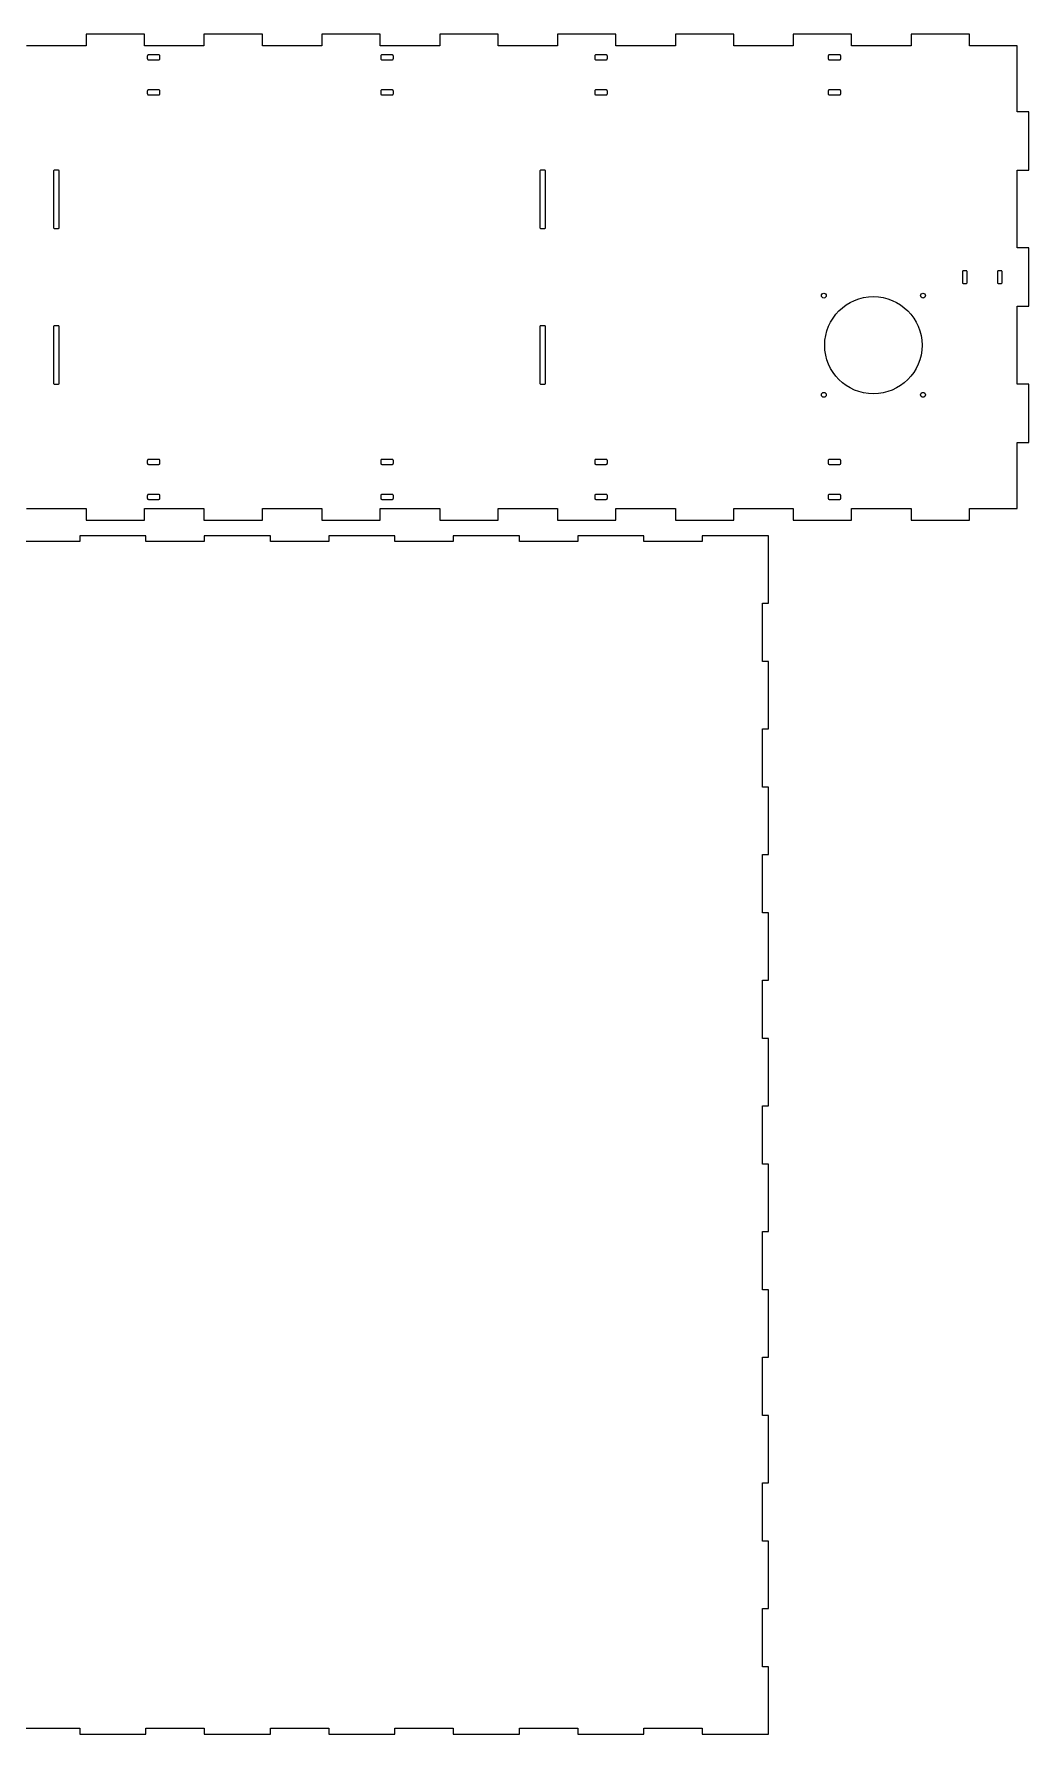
# Model space of a CAD drawing. Header units: millimetres. Extents: x 0 to 3016, y 0 to 2002.
# Drawn here: x 1496 to 2008, y 1008 to 1882 of the extents above; entities that cross this region are included whole.
import ezdxf

# ---------------------------------------------------------------- set-up
doc = ezdxf.new("R2010")
doc.units = ezdxf.units.MM
doc.layers.add('CORTE', color=1, linetype='Continuous', lineweight=0)

msp = doc.modelspace()

# ---------------------------------------------------------------- linework, layer by layer
at = {"layer": 'CORTE'}
for points in [[(1492.705882, 1638), (1523.294118, 1638), (1523.294118, 1632), (1553.294118, 1632), (1553.294118, 1638), (1583.882353, 1638), (1583.882353, 1632), (1613.882353, 1632), (1613.882353, 1638), (1644.470588, 1638), (1644.470588, 1632), (1674.470588, 1632), (1674.470588, 1638), (1705.058824, 1638), (1705.058824, 1632), (1735.058824, 1632), (1735.058824, 1638), (1765.647059, 1638), (1765.647059, 1632), (1795.647059, 1632), (1795.647059, 1638), (1826.235294, 1638), (1826.235294, 1632), (1856.235294, 1632), (1856.235294, 1638), (1886.823529, 1638), (1886.823529, 1632), (1916.823529, 1632), (1916.823529, 1638), (1947.411765, 1638), (1947.411765, 1632), (1977.411765, 1632), (1977.411765, 1638), (2002, 1638), (2002, 1672), (2008, 1672), (2008, 1702), (2002, 1702), (2002, 1742), (2008, 1742), (2008, 1772), (2002, 1772), (2002, 1812), (2008, 1812), (2008, 1842), (2002, 1842), (2002, 1876), (1977.411765, 1876), (1977.411765, 1882), (1947.411765, 1882), (1947.411765, 1876), (1916.823529, 1876), (1916.823529, 1882), (1886.823529, 1882), (1886.823529, 1876), (1856.235294, 1876), (1856.235294, 1882), (1826.235294, 1882), (1826.235294, 1876), (1795.647059, 1876), (1795.647059, 1882), (1765.647059, 1882), (1765.647059, 1876), (1735.058824, 1876), (1735.058824, 1882), (1705.058824, 1882), (1705.058824, 1876), (1674.470588, 1876), (1674.470588, 1882), (1644.470588, 1882), (1644.470588, 1876), (1613.882353, 1876), (1613.882353, 1882), (1583.882353, 1882), (1583.882353, 1876), (1553.294118, 1876), (1553.294118, 1882), (1523.294118, 1882), (1523.294118, 1876), (1492.705882, 1876)], [(1490, 1011), (1520, 1011), (1520, 1008), (1554, 1008), (1554, 1011), (1584, 1011), (1584, 1008), (1618, 1008), (1618, 1011), (1648, 1011), (1648, 1008), (1682, 1008), (1682, 1011), (1712, 1011), (1712, 1008), (1746, 1008), (1746, 1011), (1776, 1011), (1776, 1008), (1810, 1008), (1810, 1011), (1840, 1011), (1840, 1008), (1874, 1008), (1874, 1008), (1874, 1042.6), (1871, 1042.6), (1871, 1072.6), (1874, 1072.6), (1874, 1107.2), (1871, 1107.2), (1871, 1137.2), (1874, 1137.2), (1874, 1171.8), (1871, 1171.8), (1871, 1201.8), (1874, 1201.8), (1874, 1236.4), (1871, 1236.4), (1871, 1266.4), (1874, 1266.4), (1874, 1301), (1871, 1301), (1871, 1331), (1874, 1331), (1874, 1365.6), (1871, 1365.6), (1871, 1395.6), (1874, 1395.6), (1874, 1430.2), (1871, 1430.2), (1871, 1460.2), (1874, 1460.2), (1874, 1494.8), (1871, 1494.8), (1871, 1524.8), (1874, 1524.8), (1874, 1559.4), (1871, 1559.4), (1871, 1589.4), (1874, 1589.4), (1874, 1624), (1840, 1624), (1840, 1621), (1810, 1621), (1810, 1624), (1776, 1624), (1776, 1621), (1746, 1621), (1746, 1624), (1712, 1624), (1712, 1621), (1682, 1621), (1682, 1624), (1648, 1624), (1648, 1621), (1618, 1621), (1618, 1624), (1584, 1624), (1584, 1621), (1554, 1621), (1554, 1624), (1520, 1624), (1520, 1621), (1490, 1621)]]:
    msp.add_lwpolyline(points, dxfattribs=at)
for points in [[(1561.25, 1870.65), (1561.246227, 1870.717179), (1561.234957, 1870.783513), (1561.21633, 1870.848167), (1561.190581, 1870.91033), (1561.158035, 1870.969219), (1561.119099, 1871.024094), (1561.074264, 1871.074264), (1561.024094, 1871.119099), (1560.969219, 1871.158035), (1560.91033, 1871.190581), (1560.848167, 1871.21633), (1560.783513, 1871.234957), (1560.717179, 1871.246227), (1560.65, 1871.25), (1555.35, 1871.25), (1555.282821, 1871.246227), (1555.216487, 1871.234957), (1555.151833, 1871.21633), (1555.08967, 1871.190581), (1555.030781, 1871.158035), (1554.975906, 1871.119099), (1554.925736, 1871.074264), (1554.880901, 1871.024094), (1554.841965, 1870.969219), (1554.809419, 1870.91033), (1554.78367, 1870.848167), (1554.765043, 1870.783513), (1554.753773, 1870.717179), (1554.75, 1870.65), (1554.75, 1869.35), (1554.753773, 1869.282821), (1554.765043, 1869.216487), (1554.78367, 1869.151833), (1554.809419, 1869.08967), (1554.841965, 1869.030781), (1554.880901, 1868.975906), (1554.925736, 1868.925736), (1554.975906, 1868.880901), (1555.030781, 1868.841965), (1555.08967, 1868.809419), (1555.151833, 1868.78367), (1555.216487, 1868.765043), (1555.282821, 1868.753773), (1555.35, 1868.75), (1560.65, 1868.75), (1560.717179, 1868.753773), (1560.783513, 1868.765043), (1560.848167, 1868.78367), (1560.91033, 1868.809419), (1560.969219, 1868.841965), (1561.024094, 1868.880901), (1561.074264, 1868.925736), (1561.119099, 1868.975906), (1561.158035, 1869.030781), (1561.190581, 1869.08967), (1561.21633, 1869.151833), (1561.234957, 1869.216487), (1561.246227, 1869.282821), (1561.25, 1869.35)], [(1681.25, 1870.65), (1681.246227, 1870.717179), (1681.234957, 1870.783513), (1681.21633, 1870.848167), (1681.190581, 1870.91033), (1681.158035, 1870.969219), (1681.119099, 1871.024094), (1681.074264, 1871.074264), (1681.024094, 1871.119099), (1680.969219, 1871.158035), (1680.91033, 1871.190581), (1680.848167, 1871.21633), (1680.783513, 1871.234957), (1680.717179, 1871.246227), (1680.65, 1871.25), (1675.35, 1871.25), (1675.282821, 1871.246227), (1675.216487, 1871.234957), (1675.151833, 1871.21633), (1675.08967, 1871.190581), (1675.030781, 1871.158035), (1674.975906, 1871.119099), (1674.925736, 1871.074264), (1674.880901, 1871.024094), (1674.841965, 1870.969219), (1674.809419, 1870.91033), (1674.78367, 1870.848167), (1674.765043, 1870.783513), (1674.753773, 1870.717179), (1674.75, 1870.65), (1674.75, 1869.35), (1674.753773, 1869.282821), (1674.765043, 1869.216487), (1674.78367, 1869.151833), (1674.809419, 1869.08967), (1674.841965, 1869.030781), (1674.880901, 1868.975906), (1674.925736, 1868.925736), (1674.975906, 1868.880901), (1675.030781, 1868.841965), (1675.08967, 1868.809419), (1675.151833, 1868.78367), (1675.216487, 1868.765043), (1675.282821, 1868.753773), (1675.35, 1868.75), (1680.65, 1868.75), (1680.717179, 1868.753773), (1680.783513, 1868.765043), (1680.848167, 1868.78367), (1680.91033, 1868.809419), (1680.969219, 1868.841965), (1681.024094, 1868.880901), (1681.074264, 1868.925736), (1681.119099, 1868.975906), (1681.158035, 1869.030781), (1681.190581, 1869.08967), (1681.21633, 1869.151833), (1681.234957, 1869.216487), (1681.246227, 1869.282821), (1681.25, 1869.35)], [(1791.25, 1870.65), (1791.246227, 1870.717179), (1791.234957, 1870.783513), (1791.21633, 1870.848167), (1791.190581, 1870.91033), (1791.158035, 1870.969219), (1791.119099, 1871.024094), (1791.074264, 1871.074264), (1791.024094, 1871.119099), (1790.969219, 1871.158035), (1790.91033, 1871.190581), (1790.848167, 1871.21633), (1790.783513, 1871.234957), (1790.717179, 1871.246227), (1790.65, 1871.25), (1785.35, 1871.25), (1785.282821, 1871.246227), (1785.216487, 1871.234957), (1785.151833, 1871.21633), (1785.08967, 1871.190581), (1785.030781, 1871.158035), (1784.975906, 1871.119099), (1784.925736, 1871.074264), (1784.880901, 1871.024094), (1784.841965, 1870.969219), (1784.809419, 1870.91033), (1784.78367, 1870.848167), (1784.765043, 1870.783513), (1784.753773, 1870.717179), (1784.75, 1870.65), (1784.75, 1869.35), (1784.753773, 1869.282821), (1784.765043, 1869.216487), (1784.78367, 1869.151833), (1784.809419, 1869.08967), (1784.841965, 1869.030781), (1784.880901, 1868.975906), (1784.925736, 1868.925736), (1784.975906, 1868.880901), (1785.030781, 1868.841965), (1785.08967, 1868.809419), (1785.151833, 1868.78367), (1785.216487, 1868.765043), (1785.282821, 1868.753773), (1785.35, 1868.75), (1790.65, 1868.75), (1790.717179, 1868.753773), (1790.783513, 1868.765043), (1790.848167, 1868.78367), (1790.91033, 1868.809419), (1790.969219, 1868.841965), (1791.024094, 1868.880901), (1791.074264, 1868.925736), (1791.119099, 1868.975906), (1791.158035, 1869.030781), (1791.190581, 1869.08967), (1791.21633, 1869.151833), (1791.234957, 1869.216487), (1791.246227, 1869.282821), (1791.25, 1869.35)], [(1911.25, 1870.65), (1911.246227, 1870.717179), (1911.234957, 1870.783513), (1911.21633, 1870.848167), (1911.190581, 1870.91033), (1911.158035, 1870.969219), (1911.119099, 1871.024094), (1911.074264, 1871.074264), (1911.024094, 1871.119099), (1910.969219, 1871.158035), (1910.91033, 1871.190581), (1910.848167, 1871.21633), (1910.783513, 1871.234957), (1910.717179, 1871.246227), (1910.65, 1871.25), (1905.35, 1871.25), (1905.282821, 1871.246227), (1905.216487, 1871.234957), (1905.151833, 1871.21633), (1905.08967, 1871.190581), (1905.030781, 1871.158035), (1904.975906, 1871.119099), (1904.925736, 1871.074264), (1904.880901, 1871.024094), (1904.841965, 1870.969219), (1904.809419, 1870.91033), (1904.78367, 1870.848167), (1904.765043, 1870.783513), (1904.753773, 1870.717179), (1904.75, 1870.65), (1904.75, 1869.35), (1904.753773, 1869.282821), (1904.765043, 1869.216487), (1904.78367, 1869.151833), (1904.809419, 1869.08967), (1904.841965, 1869.030781), (1904.880901, 1868.975906), (1904.925736, 1868.925736), (1904.975906, 1868.880901), (1905.030781, 1868.841965), (1905.08967, 1868.809419), (1905.151833, 1868.78367), (1905.216487, 1868.765043), (1905.282821, 1868.753773), (1905.35, 1868.75), (1910.65, 1868.75), (1910.717179, 1868.753773), (1910.783513, 1868.765043), (1910.848167, 1868.78367), (1910.91033, 1868.809419), (1910.969219, 1868.841965), (1911.024094, 1868.880901), (1911.074264, 1868.925736), (1911.119099, 1868.975906), (1911.158035, 1869.030781), (1911.190581, 1869.08967), (1911.21633, 1869.151833), (1911.234957, 1869.216487), (1911.246227, 1869.282821), (1911.25, 1869.35)], [(1561.25, 1852.65), (1561.246227, 1852.717179), (1561.234957, 1852.783513), (1561.21633, 1852.848167), (1561.190581, 1852.91033), (1561.158035, 1852.969219), (1561.119099, 1853.024094), (1561.074264, 1853.074264), (1561.024094, 1853.119099), (1560.969219, 1853.158035), (1560.91033, 1853.190581), (1560.848167, 1853.21633), (1560.783513, 1853.234957), (1560.717179, 1853.246227), (1560.65, 1853.25), (1555.35, 1853.25), (1555.282821, 1853.246227), (1555.216487, 1853.234957), (1555.151833, 1853.21633), (1555.08967, 1853.190581), (1555.030781, 1853.158035), (1554.975906, 1853.119099), (1554.925736, 1853.074264), (1554.880901, 1853.024094), (1554.841965, 1852.969219), (1554.809419, 1852.91033), (1554.78367, 1852.848167), (1554.765043, 1852.783513), (1554.753773, 1852.717179), (1554.75, 1852.65), (1554.75, 1851.35), (1554.753773, 1851.282821), (1554.765043, 1851.216487), (1554.78367, 1851.151833), (1554.809419, 1851.08967), (1554.841965, 1851.030781), (1554.880901, 1850.975906), (1554.925736, 1850.925736), (1554.975906, 1850.880901), (1555.030781, 1850.841965), (1555.08967, 1850.809419), (1555.151833, 1850.78367), (1555.216487, 1850.765043), (1555.282821, 1850.753773), (1555.35, 1850.75), (1560.65, 1850.75), (1560.717179, 1850.753773), (1560.783513, 1850.765043), (1560.848167, 1850.78367), (1560.91033, 1850.809419), (1560.969219, 1850.841965), (1561.024094, 1850.880901), (1561.074264, 1850.925736), (1561.119099, 1850.975906), (1561.158035, 1851.030781), (1561.190581, 1851.08967), (1561.21633, 1851.151833), (1561.234957, 1851.216487), (1561.246227, 1851.282821), (1561.25, 1851.35)], [(1681.25, 1852.65), (1681.246227, 1852.717179), (1681.234957, 1852.783513), (1681.21633, 1852.848167), (1681.190581, 1852.91033), (1681.158035, 1852.969219), (1681.119099, 1853.024094), (1681.074264, 1853.074264), (1681.024094, 1853.119099), (1680.969219, 1853.158035), (1680.91033, 1853.190581), (1680.848167, 1853.21633), (1680.783513, 1853.234957), (1680.717179, 1853.246227), (1680.65, 1853.25), (1675.35, 1853.25), (1675.282821, 1853.246227), (1675.216487, 1853.234957), (1675.151833, 1853.21633), (1675.08967, 1853.190581), (1675.030781, 1853.158035), (1674.975906, 1853.119099), (1674.925736, 1853.074264), (1674.880901, 1853.024094), (1674.841965, 1852.969219), (1674.809419, 1852.91033), (1674.78367, 1852.848167), (1674.765043, 1852.783513), (1674.753773, 1852.717179), (1674.75, 1852.65), (1674.75, 1851.35), (1674.753773, 1851.282821), (1674.765043, 1851.216487), (1674.78367, 1851.151833), (1674.809419, 1851.08967), (1674.841965, 1851.030781), (1674.880901, 1850.975906), (1674.925736, 1850.925736), (1674.975906, 1850.880901), (1675.030781, 1850.841965), (1675.08967, 1850.809419), (1675.151833, 1850.78367), (1675.216487, 1850.765043), (1675.282821, 1850.753773), (1675.35, 1850.75), (1680.65, 1850.75), (1680.717179, 1850.753773), (1680.783513, 1850.765043), (1680.848167, 1850.78367), (1680.91033, 1850.809419), (1680.969219, 1850.841965), (1681.024094, 1850.880901), (1681.074264, 1850.925736), (1681.119099, 1850.975906), (1681.158035, 1851.030781), (1681.190581, 1851.08967), (1681.21633, 1851.151833), (1681.234957, 1851.216487), (1681.246227, 1851.282821), (1681.25, 1851.35)], [(1791.25, 1852.65), (1791.246227, 1852.717179), (1791.234957, 1852.783513), (1791.21633, 1852.848167), (1791.190581, 1852.91033), (1791.158035, 1852.969219), (1791.119099, 1853.024094), (1791.074264, 1853.074264), (1791.024094, 1853.119099), (1790.969219, 1853.158035), (1790.91033, 1853.190581), (1790.848167, 1853.21633), (1790.783513, 1853.234957), (1790.717179, 1853.246227), (1790.65, 1853.25), (1785.35, 1853.25), (1785.282821, 1853.246227), (1785.216487, 1853.234957), (1785.151833, 1853.21633), (1785.08967, 1853.190581), (1785.030781, 1853.158035), (1784.975906, 1853.119099), (1784.925736, 1853.074264), (1784.880901, 1853.024094), (1784.841965, 1852.969219), (1784.809419, 1852.91033), (1784.78367, 1852.848167), (1784.765043, 1852.783513), (1784.753773, 1852.717179), (1784.75, 1852.65), (1784.75, 1851.35), (1784.753773, 1851.282821), (1784.765043, 1851.216487), (1784.78367, 1851.151833), (1784.809419, 1851.08967), (1784.841965, 1851.030781), (1784.880901, 1850.975906), (1784.925736, 1850.925736), (1784.975906, 1850.880901), (1785.030781, 1850.841965), (1785.08967, 1850.809419), (1785.151833, 1850.78367), (1785.216487, 1850.765043), (1785.282821, 1850.753773), (1785.35, 1850.75), (1790.65, 1850.75), (1790.717179, 1850.753773), (1790.783513, 1850.765043), (1790.848167, 1850.78367), (1790.91033, 1850.809419), (1790.969219, 1850.841965), (1791.024094, 1850.880901), (1791.074264, 1850.925736), (1791.119099, 1850.975906), (1791.158035, 1851.030781), (1791.190581, 1851.08967), (1791.21633, 1851.151833), (1791.234957, 1851.216487), (1791.246227, 1851.282821), (1791.25, 1851.35)], [(1911.25, 1852.65), (1911.246227, 1852.717179), (1911.234957, 1852.783513), (1911.21633, 1852.848167), (1911.190581, 1852.91033), (1911.158035, 1852.969219), (1911.119099, 1853.024094), (1911.074264, 1853.074264), (1911.024094, 1853.119099), (1910.969219, 1853.158035), (1910.91033, 1853.190581), (1910.848167, 1853.21633), (1910.783513, 1853.234957), (1910.717179, 1853.246227), (1910.65, 1853.25), (1905.35, 1853.25), (1905.282821, 1853.246227), (1905.216487, 1853.234957), (1905.151833, 1853.21633), (1905.08967, 1853.190581), (1905.030781, 1853.158035), (1904.975906, 1853.119099), (1904.925736, 1853.074264), (1904.880901, 1853.024094), (1904.841965, 1852.969219), (1904.809419, 1852.91033), (1904.78367, 1852.848167), (1904.765043, 1852.783513), (1904.753773, 1852.717179), (1904.75, 1852.65), (1904.75, 1851.35), (1904.753773, 1851.282821), (1904.765043, 1851.216487), (1904.78367, 1851.151833), (1904.809419, 1851.08967), (1904.841965, 1851.030781), (1904.880901, 1850.975906), (1904.925736, 1850.925736), (1904.975906, 1850.880901), (1905.030781, 1850.841965), (1905.08967, 1850.809419), (1905.151833, 1850.78367), (1905.216487, 1850.765043), (1905.282821, 1850.753773), (1905.35, 1850.75), (1910.65, 1850.75), (1910.717179, 1850.753773), (1910.783513, 1850.765043), (1910.848167, 1850.78367), (1910.91033, 1850.809419), (1910.969219, 1850.841965), (1911.024094, 1850.880901), (1911.074264, 1850.925736), (1911.119099, 1850.975906), (1911.158035, 1851.030781), (1911.190581, 1851.08967), (1911.21633, 1851.151833), (1911.234957, 1851.216487), (1911.246227, 1851.282821), (1911.25, 1851.35)], [(1509.5, 1811.4), (1509.496227, 1811.467179), (1509.484957, 1811.533513), (1509.46633, 1811.598167), (1509.440581, 1811.66033), (1509.408035, 1811.719219), (1509.369099, 1811.774094), (1509.324264, 1811.824264), (1509.274094, 1811.869099), (1509.219219, 1811.908035), (1509.16033, 1811.940581), (1509.098167, 1811.96633), (1509.033513, 1811.984957), (1508.967179, 1811.996227), (1508.9, 1812), (1507.1, 1812), (1507.032821, 1811.996227), (1506.966487, 1811.984957), (1506.901833, 1811.96633), (1506.83967, 1811.940581), (1506.780781, 1811.908035), (1506.725906, 1811.869099), (1506.675736, 1811.824264), (1506.630901, 1811.774094), (1506.591965, 1811.719219), (1506.559419, 1811.66033), (1506.53367, 1811.598167), (1506.515043, 1811.533513), (1506.503773, 1811.467179), (1506.5, 1811.4), (1506.5, 1782.6), (1506.503773, 1782.532821), (1506.515043, 1782.466487), (1506.53367, 1782.401833), (1506.559419, 1782.33967), (1506.591965, 1782.280781), (1506.630901, 1782.225906), (1506.675736, 1782.175736), (1506.725906, 1782.130901), (1506.780781, 1782.091965), (1506.83967, 1782.059419), (1506.901833, 1782.03367), (1506.966487, 1782.015043), (1507.032821, 1782.003773), (1507.1, 1782), (1508.9, 1782), (1508.967179, 1782.003773), (1509.033513, 1782.015043), (1509.098167, 1782.03367), (1509.16033, 1782.059419), (1509.219219, 1782.091965), (1509.274094, 1782.130901), (1509.324264, 1782.175736), (1509.369099, 1782.225906), (1509.408035, 1782.280781), (1509.440581, 1782.33967), (1509.46633, 1782.401833), (1509.484957, 1782.466487), (1509.496227, 1782.532821), (1509.5, 1782.6)], [(1759.5, 1811.4), (1759.496227, 1811.467179), (1759.484957, 1811.533513), (1759.46633, 1811.598167), (1759.440581, 1811.66033), (1759.408035, 1811.719219), (1759.369099, 1811.774094), (1759.324264, 1811.824264), (1759.274094, 1811.869099), (1759.219219, 1811.908035), (1759.16033, 1811.940581), (1759.098167, 1811.96633), (1759.033513, 1811.984957), (1758.967179, 1811.996227), (1758.9, 1812), (1757.1, 1812), (1757.032821, 1811.996227), (1756.966487, 1811.984957), (1756.901833, 1811.96633), (1756.83967, 1811.940581), (1756.780781, 1811.908035), (1756.725906, 1811.869099), (1756.675736, 1811.824264), (1756.630901, 1811.774094), (1756.591965, 1811.719219), (1756.559419, 1811.66033), (1756.53367, 1811.598167), (1756.515043, 1811.533513), (1756.503773, 1811.467179), (1756.5, 1811.4), (1756.5, 1782.6), (1756.503773, 1782.532821), (1756.515043, 1782.466487), (1756.53367, 1782.401833), (1756.559419, 1782.33967), (1756.591965, 1782.280781), (1756.630901, 1782.225906), (1756.675736, 1782.175736), (1756.725906, 1782.130901), (1756.780781, 1782.091965), (1756.83967, 1782.059419), (1756.901833, 1782.03367), (1756.966487, 1782.015043), (1757.032821, 1782.003773), (1757.1, 1782), (1758.9, 1782), (1758.967179, 1782.003773), (1759.033513, 1782.015043), (1759.098167, 1782.03367), (1759.16033, 1782.059419), (1759.219219, 1782.091965), (1759.274094, 1782.130901), (1759.324264, 1782.175736), (1759.369099, 1782.225906), (1759.408035, 1782.280781), (1759.440581, 1782.33967), (1759.46633, 1782.401833), (1759.484957, 1782.466487), (1759.496227, 1782.532821), (1759.5, 1782.6)], [(1976.25, 1759.65), (1976.246227, 1759.717179), (1976.234957, 1759.783513), (1976.21633, 1759.848167), (1976.190581, 1759.91033), (1976.158035, 1759.969219), (1976.119099, 1760.024094), (1976.074264, 1760.074264), (1976.024094, 1760.119099), (1975.969219, 1760.158035), (1975.91033, 1760.190581), (1975.848167, 1760.21633), (1975.783513, 1760.234957), (1975.717179, 1760.246227), (1975.65, 1760.25), (1974.35, 1760.25), (1974.282821, 1760.246227), (1974.216487, 1760.234957), (1974.151833, 1760.21633), (1974.08967, 1760.190581), (1974.030781, 1760.158035), (1973.975906, 1760.119099), (1973.925736, 1760.074264), (1973.880901, 1760.024094), (1973.841965, 1759.969219), (1973.809419, 1759.91033), (1973.78367, 1759.848167), (1973.765043, 1759.783513), (1973.753773, 1759.717179), (1973.75, 1759.65), (1973.75, 1754.35), (1973.753773, 1754.282821), (1973.765043, 1754.216487), (1973.78367, 1754.151833), (1973.809419, 1754.08967), (1973.841965, 1754.030781), (1973.880901, 1753.975906), (1973.925736, 1753.925736), (1973.975906, 1753.880901), (1974.030781, 1753.841965), (1974.08967, 1753.809419), (1974.151833, 1753.78367), (1974.216487, 1753.765043), (1974.282821, 1753.753773), (1974.35, 1753.75), (1975.65, 1753.75), (1975.717179, 1753.753773), (1975.783513, 1753.765043), (1975.848167, 1753.78367), (1975.91033, 1753.809419), (1975.969219, 1753.841965), (1976.024094, 1753.880901), (1976.074264, 1753.925736), (1976.119099, 1753.975906), (1976.158035, 1754.030781), (1976.190581, 1754.08967), (1976.21633, 1754.151833), (1976.234957, 1754.216487), (1976.246227, 1754.282821), (1976.25, 1754.35)], [(1994.25, 1759.65), (1994.246227, 1759.717179), (1994.234957, 1759.783513), (1994.21633, 1759.848167), (1994.190581, 1759.91033), (1994.158035, 1759.969219), (1994.119099, 1760.024094), (1994.074264, 1760.074264), (1994.024094, 1760.119099), (1993.969219, 1760.158035), (1993.91033, 1760.190581), (1993.848167, 1760.21633), (1993.783513, 1760.234957), (1993.717179, 1760.246227), (1993.65, 1760.25), (1992.35, 1760.25), (1992.282821, 1760.246227), (1992.216487, 1760.234957), (1992.151833, 1760.21633), (1992.08967, 1760.190581), (1992.030781, 1760.158035), (1991.975906, 1760.119099), (1991.925736, 1760.074264), (1991.880901, 1760.024094), (1991.841965, 1759.969219), (1991.809419, 1759.91033), (1991.78367, 1759.848167), (1991.765043, 1759.783513), (1991.753773, 1759.717179), (1991.75, 1759.65), (1991.75, 1754.35), (1991.753773, 1754.282821), (1991.765043, 1754.216487), (1991.78367, 1754.151833), (1991.809419, 1754.08967), (1991.841965, 1754.030781), (1991.880901, 1753.975906), (1991.925736, 1753.925736), (1991.975906, 1753.880901), (1992.030781, 1753.841965), (1992.08967, 1753.809419), (1992.151833, 1753.78367), (1992.216487, 1753.765043), (1992.282821, 1753.753773), (1992.35, 1753.75), (1993.65, 1753.75), (1993.717179, 1753.753773), (1993.783513, 1753.765043), (1993.848167, 1753.78367), (1993.91033, 1753.809419), (1993.969219, 1753.841965), (1994.024094, 1753.880901), (1994.074264, 1753.925736), (1994.119099, 1753.975906), (1994.158035, 1754.030781), (1994.190581, 1754.08967), (1994.21633, 1754.151833), (1994.234957, 1754.216487), (1994.246227, 1754.282821), (1994.25, 1754.35)], [(1509.5, 1731.4), (1509.496227, 1731.467179), (1509.484957, 1731.533513), (1509.46633, 1731.598167), (1509.440581, 1731.66033), (1509.408035, 1731.719219), (1509.369099, 1731.774094), (1509.324264, 1731.824264), (1509.274094, 1731.869099), (1509.219219, 1731.908035), (1509.16033, 1731.940581), (1509.098167, 1731.96633), (1509.033513, 1731.984957), (1508.967179, 1731.996227), (1508.9, 1732), (1507.1, 1732), (1507.032821, 1731.996227), (1506.966487, 1731.984957), (1506.901833, 1731.96633), (1506.83967, 1731.940581), (1506.780781, 1731.908035), (1506.725906, 1731.869099), (1506.675736, 1731.824264), (1506.630901, 1731.774094), (1506.591965, 1731.719219), (1506.559419, 1731.66033), (1506.53367, 1731.598167), (1506.515043, 1731.533513), (1506.503773, 1731.467179), (1506.5, 1731.4), (1506.5, 1702.6), (1506.503773, 1702.532821), (1506.515043, 1702.466487), (1506.53367, 1702.401833), (1506.559419, 1702.33967), (1506.591965, 1702.280781), (1506.630901, 1702.225906), (1506.675736, 1702.175736), (1506.725906, 1702.130901), (1506.780781, 1702.091965), (1506.83967, 1702.059419), (1506.901833, 1702.03367), (1506.966487, 1702.015043), (1507.032821, 1702.003773), (1507.1, 1702), (1508.9, 1702), (1508.967179, 1702.003773), (1509.033513, 1702.015043), (1509.098167, 1702.03367), (1509.16033, 1702.059419), (1509.219219, 1702.091965), (1509.274094, 1702.130901), (1509.324264, 1702.175736), (1509.369099, 1702.225906), (1509.408035, 1702.280781), (1509.440581, 1702.33967), (1509.46633, 1702.401833), (1509.484957, 1702.466487), (1509.496227, 1702.532821), (1509.5, 1702.6)], [(1759.5, 1731.4), (1759.496227, 1731.467179), (1759.484957, 1731.533513), (1759.46633, 1731.598167), (1759.440581, 1731.66033), (1759.408035, 1731.719219), (1759.369099, 1731.774094), (1759.324264, 1731.824264), (1759.274094, 1731.869099), (1759.219219, 1731.908035), (1759.16033, 1731.940581), (1759.098167, 1731.96633), (1759.033513, 1731.984957), (1758.967179, 1731.996227), (1758.9, 1732), (1757.1, 1732), (1757.032821, 1731.996227), (1756.966487, 1731.984957), (1756.901833, 1731.96633), (1756.83967, 1731.940581), (1756.780781, 1731.908035), (1756.725906, 1731.869099), (1756.675736, 1731.824264), (1756.630901, 1731.774094), (1756.591965, 1731.719219), (1756.559419, 1731.66033), (1756.53367, 1731.598167), (1756.515043, 1731.533513), (1756.503773, 1731.467179), (1756.5, 1731.4), (1756.5, 1702.6), (1756.503773, 1702.532821), (1756.515043, 1702.466487), (1756.53367, 1702.401833), (1756.559419, 1702.33967), (1756.591965, 1702.280781), (1756.630901, 1702.225906), (1756.675736, 1702.175736), (1756.725906, 1702.130901), (1756.780781, 1702.091965), (1756.83967, 1702.059419), (1756.901833, 1702.03367), (1756.966487, 1702.015043), (1757.032821, 1702.003773), (1757.1, 1702), (1758.9, 1702), (1758.967179, 1702.003773), (1759.033513, 1702.015043), (1759.098167, 1702.03367), (1759.16033, 1702.059419), (1759.219219, 1702.091965), (1759.274094, 1702.130901), (1759.324264, 1702.175736), (1759.369099, 1702.225906), (1759.408035, 1702.280781), (1759.440581, 1702.33967), (1759.46633, 1702.401833), (1759.484957, 1702.466487), (1759.496227, 1702.532821), (1759.5, 1702.6)], [(1561.25, 1662.65), (1561.246227, 1662.717179), (1561.234957, 1662.783513), (1561.21633, 1662.848167), (1561.190581, 1662.91033), (1561.158035, 1662.969219), (1561.119099, 1663.024094), (1561.074264, 1663.074264), (1561.024094, 1663.119099), (1560.969219, 1663.158035), (1560.91033, 1663.190581), (1560.848167, 1663.21633), (1560.783513, 1663.234957), (1560.717179, 1663.246227), (1560.65, 1663.25), (1555.35, 1663.25), (1555.282821, 1663.246227), (1555.216487, 1663.234957), (1555.151833, 1663.21633), (1555.08967, 1663.190581), (1555.030781, 1663.158035), (1554.975906, 1663.119099), (1554.925736, 1663.074264), (1554.880901, 1663.024094), (1554.841965, 1662.969219), (1554.809419, 1662.91033), (1554.78367, 1662.848167), (1554.765043, 1662.783513), (1554.753773, 1662.717179), (1554.75, 1662.65), (1554.75, 1661.35), (1554.753773, 1661.282821), (1554.765043, 1661.216487), (1554.78367, 1661.151833), (1554.809419, 1661.08967), (1554.841965, 1661.030781), (1554.880901, 1660.975906), (1554.925736, 1660.925736), (1554.975906, 1660.880901), (1555.030781, 1660.841965), (1555.08967, 1660.809419), (1555.151833, 1660.78367), (1555.216487, 1660.765043), (1555.282821, 1660.753773), (1555.35, 1660.75), (1560.65, 1660.75), (1560.717179, 1660.753773), (1560.783513, 1660.765043), (1560.848167, 1660.78367), (1560.91033, 1660.809419), (1560.969219, 1660.841965), (1561.024094, 1660.880901), (1561.074264, 1660.925736), (1561.119099, 1660.975906), (1561.158035, 1661.030781), (1561.190581, 1661.08967), (1561.21633, 1661.151833), (1561.234957, 1661.216487), (1561.246227, 1661.282821), (1561.25, 1661.35)], [(1681.25, 1662.65), (1681.246227, 1662.717179), (1681.234957, 1662.783513), (1681.21633, 1662.848167), (1681.190581, 1662.91033), (1681.158035, 1662.969219), (1681.119099, 1663.024094), (1681.074264, 1663.074264), (1681.024094, 1663.119099), (1680.969219, 1663.158035), (1680.91033, 1663.190581), (1680.848167, 1663.21633), (1680.783513, 1663.234957), (1680.717179, 1663.246227), (1680.65, 1663.25), (1675.35, 1663.25), (1675.282821, 1663.246227), (1675.216487, 1663.234957), (1675.151833, 1663.21633), (1675.08967, 1663.190581), (1675.030781, 1663.158035), (1674.975906, 1663.119099), (1674.925736, 1663.074264), (1674.880901, 1663.024094), (1674.841965, 1662.969219), (1674.809419, 1662.91033), (1674.78367, 1662.848167), (1674.765043, 1662.783513), (1674.753773, 1662.717179), (1674.75, 1662.65), (1674.75, 1661.35), (1674.753773, 1661.282821), (1674.765043, 1661.216487), (1674.78367, 1661.151833), (1674.809419, 1661.08967), (1674.841965, 1661.030781), (1674.880901, 1660.975906), (1674.925736, 1660.925736), (1674.975906, 1660.880901), (1675.030781, 1660.841965), (1675.08967, 1660.809419), (1675.151833, 1660.78367), (1675.216487, 1660.765043), (1675.282821, 1660.753773), (1675.35, 1660.75), (1680.65, 1660.75), (1680.717179, 1660.753773), (1680.783513, 1660.765043), (1680.848167, 1660.78367), (1680.91033, 1660.809419), (1680.969219, 1660.841965), (1681.024094, 1660.880901), (1681.074264, 1660.925736), (1681.119099, 1660.975906), (1681.158035, 1661.030781), (1681.190581, 1661.08967), (1681.21633, 1661.151833), (1681.234957, 1661.216487), (1681.246227, 1661.282821), (1681.25, 1661.35)], [(1791.25, 1662.65), (1791.246227, 1662.717179), (1791.234957, 1662.783513), (1791.21633, 1662.848167), (1791.190581, 1662.91033), (1791.158035, 1662.969219), (1791.119099, 1663.024094), (1791.074264, 1663.074264), (1791.024094, 1663.119099), (1790.969219, 1663.158035), (1790.91033, 1663.190581), (1790.848167, 1663.21633), (1790.783513, 1663.234957), (1790.717179, 1663.246227), (1790.65, 1663.25), (1785.35, 1663.25), (1785.282821, 1663.246227), (1785.216487, 1663.234957), (1785.151833, 1663.21633), (1785.08967, 1663.190581), (1785.030781, 1663.158035), (1784.975906, 1663.119099), (1784.925736, 1663.074264), (1784.880901, 1663.024094), (1784.841965, 1662.969219), (1784.809419, 1662.91033), (1784.78367, 1662.848167), (1784.765043, 1662.783513), (1784.753773, 1662.717179), (1784.75, 1662.65), (1784.75, 1661.35), (1784.753773, 1661.282821), (1784.765043, 1661.216487), (1784.78367, 1661.151833), (1784.809419, 1661.08967), (1784.841965, 1661.030781), (1784.880901, 1660.975906), (1784.925736, 1660.925736), (1784.975906, 1660.880901), (1785.030781, 1660.841965), (1785.08967, 1660.809419), (1785.151833, 1660.78367), (1785.216487, 1660.765043), (1785.282821, 1660.753773), (1785.35, 1660.75), (1790.65, 1660.75), (1790.717179, 1660.753773), (1790.783513, 1660.765043), (1790.848167, 1660.78367), (1790.91033, 1660.809419), (1790.969219, 1660.841965), (1791.024094, 1660.880901), (1791.074264, 1660.925736), (1791.119099, 1660.975906), (1791.158035, 1661.030781), (1791.190581, 1661.08967), (1791.21633, 1661.151833), (1791.234957, 1661.216487), (1791.246227, 1661.282821), (1791.25, 1661.35)], [(1911.25, 1662.65), (1911.246227, 1662.717179), (1911.234957, 1662.783513), (1911.21633, 1662.848167), (1911.190581, 1662.91033), (1911.158035, 1662.969219), (1911.119099, 1663.024094), (1911.074264, 1663.074264), (1911.024094, 1663.119099), (1910.969219, 1663.158035), (1910.91033, 1663.190581), (1910.848167, 1663.21633), (1910.783513, 1663.234957), (1910.717179, 1663.246227), (1910.65, 1663.25), (1905.35, 1663.25), (1905.282821, 1663.246227), (1905.216487, 1663.234957), (1905.151833, 1663.21633), (1905.08967, 1663.190581), (1905.030781, 1663.158035), (1904.975906, 1663.119099), (1904.925736, 1663.074264), (1904.880901, 1663.024094), (1904.841965, 1662.969219), (1904.809419, 1662.91033), (1904.78367, 1662.848167), (1904.765043, 1662.783513), (1904.753773, 1662.717179), (1904.75, 1662.65), (1904.75, 1661.35), (1904.753773, 1661.282821), (1904.765043, 1661.216487), (1904.78367, 1661.151833), (1904.809419, 1661.08967), (1904.841965, 1661.030781), (1904.880901, 1660.975906), (1904.925736, 1660.925736), (1904.975906, 1660.880901), (1905.030781, 1660.841965), (1905.08967, 1660.809419), (1905.151833, 1660.78367), (1905.216487, 1660.765043), (1905.282821, 1660.753773), (1905.35, 1660.75), (1910.65, 1660.75), (1910.717179, 1660.753773), (1910.783513, 1660.765043), (1910.848167, 1660.78367), (1910.91033, 1660.809419), (1910.969219, 1660.841965), (1911.024094, 1660.880901), (1911.074264, 1660.925736), (1911.119099, 1660.975906), (1911.158035, 1661.030781), (1911.190581, 1661.08967), (1911.21633, 1661.151833), (1911.234957, 1661.216487), (1911.246227, 1661.282821), (1911.25, 1661.35)], [(1561.25, 1644.65), (1561.246227, 1644.717179), (1561.234957, 1644.783513), (1561.21633, 1644.848167), (1561.190581, 1644.91033), (1561.158035, 1644.969219), (1561.119099, 1645.024094), (1561.074264, 1645.074264), (1561.024094, 1645.119099), (1560.969219, 1645.158035), (1560.91033, 1645.190581), (1560.848167, 1645.21633), (1560.783513, 1645.234957), (1560.717179, 1645.246227), (1560.65, 1645.25), (1555.35, 1645.25), (1555.282821, 1645.246227), (1555.216487, 1645.234957), (1555.151833, 1645.21633), (1555.08967, 1645.190581), (1555.030781, 1645.158035), (1554.975906, 1645.119099), (1554.925736, 1645.074264), (1554.880901, 1645.024094), (1554.841965, 1644.969219), (1554.809419, 1644.91033), (1554.78367, 1644.848167), (1554.765043, 1644.783513), (1554.753773, 1644.717179), (1554.75, 1644.65), (1554.75, 1643.35), (1554.753773, 1643.282821), (1554.765043, 1643.216487), (1554.78367, 1643.151833), (1554.809419, 1643.08967), (1554.841965, 1643.030781), (1554.880901, 1642.975906), (1554.925736, 1642.925736), (1554.975906, 1642.880901), (1555.030781, 1642.841965), (1555.08967, 1642.809419), (1555.151833, 1642.78367), (1555.216487, 1642.765043), (1555.282821, 1642.753773), (1555.35, 1642.75), (1560.65, 1642.75), (1560.717179, 1642.753773), (1560.783513, 1642.765043), (1560.848167, 1642.78367), (1560.91033, 1642.809419), (1560.969219, 1642.841965), (1561.024094, 1642.880901), (1561.074264, 1642.925736), (1561.119099, 1642.975906), (1561.158035, 1643.030781), (1561.190581, 1643.08967), (1561.21633, 1643.151833), (1561.234957, 1643.216487), (1561.246227, 1643.282821), (1561.25, 1643.35)], [(1681.25, 1644.65), (1681.246227, 1644.717179), (1681.234957, 1644.783513), (1681.21633, 1644.848167), (1681.190581, 1644.91033), (1681.158035, 1644.969219), (1681.119099, 1645.024094), (1681.074264, 1645.074264), (1681.024094, 1645.119099), (1680.969219, 1645.158035), (1680.91033, 1645.190581), (1680.848167, 1645.21633), (1680.783513, 1645.234957), (1680.717179, 1645.246227), (1680.65, 1645.25), (1675.35, 1645.25), (1675.282821, 1645.246227), (1675.216487, 1645.234957), (1675.151833, 1645.21633), (1675.08967, 1645.190581), (1675.030781, 1645.158035), (1674.975906, 1645.119099), (1674.925736, 1645.074264), (1674.880901, 1645.024094), (1674.841965, 1644.969219), (1674.809419, 1644.91033), (1674.78367, 1644.848167), (1674.765043, 1644.783513), (1674.753773, 1644.717179), (1674.75, 1644.65), (1674.75, 1643.35), (1674.753773, 1643.282821), (1674.765043, 1643.216487), (1674.78367, 1643.151833), (1674.809419, 1643.08967), (1674.841965, 1643.030781), (1674.880901, 1642.975906), (1674.925736, 1642.925736), (1674.975906, 1642.880901), (1675.030781, 1642.841965), (1675.08967, 1642.809419), (1675.151833, 1642.78367), (1675.216487, 1642.765043), (1675.282821, 1642.753773), (1675.35, 1642.75), (1680.65, 1642.75), (1680.717179, 1642.753773), (1680.783513, 1642.765043), (1680.848167, 1642.78367), (1680.91033, 1642.809419), (1680.969219, 1642.841965), (1681.024094, 1642.880901), (1681.074264, 1642.925736), (1681.119099, 1642.975906), (1681.158035, 1643.030781), (1681.190581, 1643.08967), (1681.21633, 1643.151833), (1681.234957, 1643.216487), (1681.246227, 1643.282821), (1681.25, 1643.35)], [(1791.25, 1644.65), (1791.246227, 1644.717179), (1791.234957, 1644.783513), (1791.21633, 1644.848167), (1791.190581, 1644.91033), (1791.158035, 1644.969219), (1791.119099, 1645.024094), (1791.074264, 1645.074264), (1791.024094, 1645.119099), (1790.969219, 1645.158035), (1790.91033, 1645.190581), (1790.848167, 1645.21633), (1790.783513, 1645.234957), (1790.717179, 1645.246227), (1790.65, 1645.25), (1785.35, 1645.25), (1785.282821, 1645.246227), (1785.216487, 1645.234957), (1785.151833, 1645.21633), (1785.08967, 1645.190581), (1785.030781, 1645.158035), (1784.975906, 1645.119099), (1784.925736, 1645.074264), (1784.880901, 1645.024094), (1784.841965, 1644.969219), (1784.809419, 1644.91033), (1784.78367, 1644.848167), (1784.765043, 1644.783513), (1784.753773, 1644.717179), (1784.75, 1644.65), (1784.75, 1643.35), (1784.753773, 1643.282821), (1784.765043, 1643.216487), (1784.78367, 1643.151833), (1784.809419, 1643.08967), (1784.841965, 1643.030781), (1784.880901, 1642.975906), (1784.925736, 1642.925736), (1784.975906, 1642.880901), (1785.030781, 1642.841965), (1785.08967, 1642.809419), (1785.151833, 1642.78367), (1785.216487, 1642.765043), (1785.282821, 1642.753773), (1785.35, 1642.75), (1790.65, 1642.75), (1790.717179, 1642.753773), (1790.783513, 1642.765043), (1790.848167, 1642.78367), (1790.91033, 1642.809419), (1790.969219, 1642.841965), (1791.024094, 1642.880901), (1791.074264, 1642.925736), (1791.119099, 1642.975906), (1791.158035, 1643.030781), (1791.190581, 1643.08967), (1791.21633, 1643.151833), (1791.234957, 1643.216487), (1791.246227, 1643.282821), (1791.25, 1643.35)], [(1911.25, 1644.65), (1911.246227, 1644.717179), (1911.234957, 1644.783513), (1911.21633, 1644.848167), (1911.190581, 1644.91033), (1911.158035, 1644.969219), (1911.119099, 1645.024094), (1911.074264, 1645.074264), (1911.024094, 1645.119099), (1910.969219, 1645.158035), (1910.91033, 1645.190581), (1910.848167, 1645.21633), (1910.783513, 1645.234957), (1910.717179, 1645.246227), (1910.65, 1645.25), (1905.35, 1645.25), (1905.282821, 1645.246227), (1905.216487, 1645.234957), (1905.151833, 1645.21633), (1905.08967, 1645.190581), (1905.030781, 1645.158035), (1904.975906, 1645.119099), (1904.925736, 1645.074264), (1904.880901, 1645.024094), (1904.841965, 1644.969219), (1904.809419, 1644.91033), (1904.78367, 1644.848167), (1904.765043, 1644.783513), (1904.753773, 1644.717179), (1904.75, 1644.65), (1904.75, 1643.35), (1904.753773, 1643.282821), (1904.765043, 1643.216487), (1904.78367, 1643.151833), (1904.809419, 1643.08967), (1904.841965, 1643.030781), (1904.880901, 1642.975906), (1904.925736, 1642.925736), (1904.975906, 1642.880901), (1905.030781, 1642.841965), (1905.08967, 1642.809419), (1905.151833, 1642.78367), (1905.216487, 1642.765043), (1905.282821, 1642.753773), (1905.35, 1642.75), (1910.65, 1642.75), (1910.717179, 1642.753773), (1910.783513, 1642.765043), (1910.848167, 1642.78367), (1910.91033, 1642.809419), (1910.969219, 1642.841965), (1911.024094, 1642.880901), (1911.074264, 1642.925736), (1911.119099, 1642.975906), (1911.158035, 1643.030781), (1911.190581, 1643.08967), (1911.21633, 1643.151833), (1911.234957, 1643.216487), (1911.246227, 1643.282821), (1911.25, 1643.35)]]:
    msp.add_lwpolyline(points, close=True, dxfattribs=at)
for centre, radius in [((1902.5, 1747.5), 1.25), ((1953.5, 1747.5), 1.25), ((1928, 1722), 25), ((1902.5, 1696.5), 1.25), ((1953.5, 1696.5), 1.25)]:
    msp.add_circle(centre, radius, dxfattribs=at)

doc.saveas('drawing.dxf')
